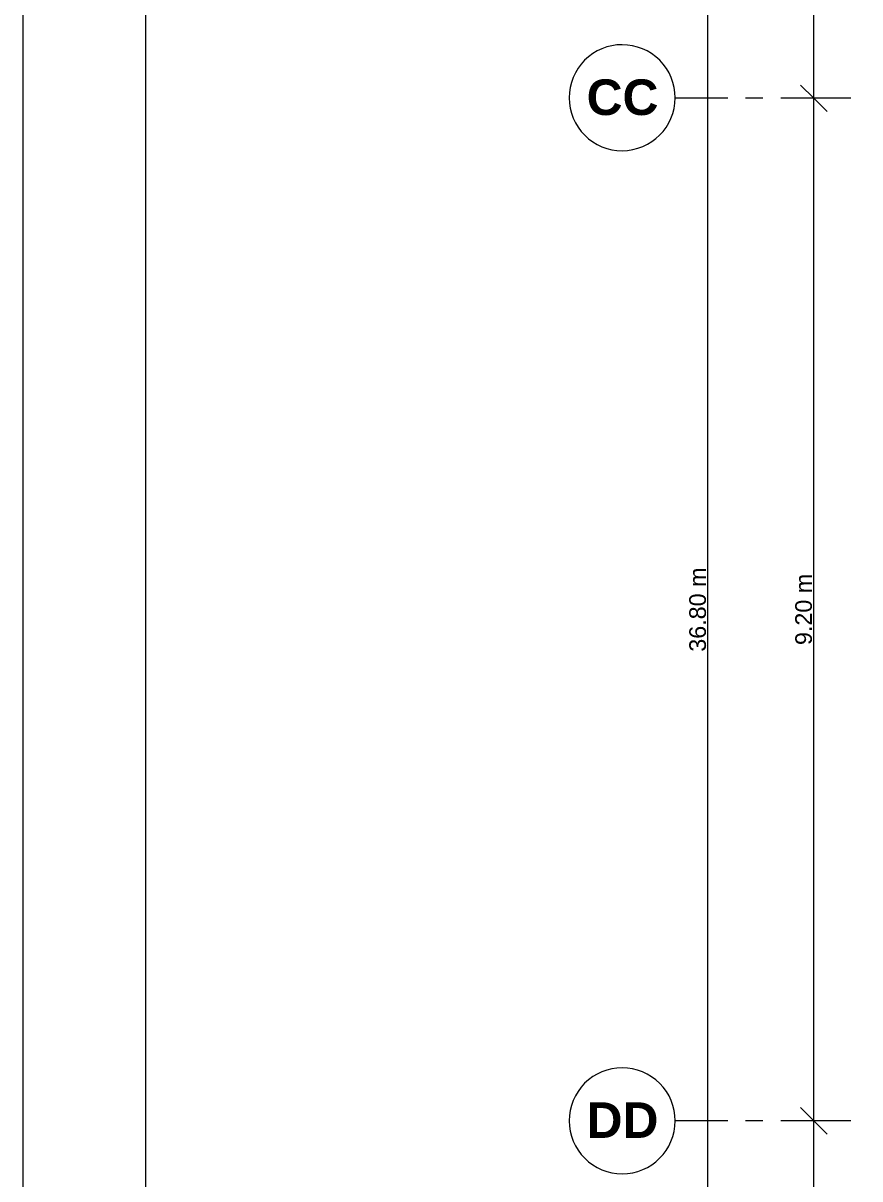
# Model space of a CAD drawing. Header units: metres. Extents: x -2 to 237, y -8 to 52.
# Drawn here: x -2.09 to 5.44, y 22.48 to 32.87 of the extents above; entities that cross this region are included whole.
import ezdxf

# ---------------------------------------------------------------- set-up
doc = ezdxf.new("R2010")
doc.units = ezdxf.units.M
for name, color, linetype, lineweight in [('HVAC - Ductos', 5, 'Continuous', 0), ('PDF_Text', 7, 'Continuous', 0), ('pie de plano', 7, 'Continuous', 0)]:
    doc.layers.add(name, color=color, linetype=linetype, lineweight=lineweight)
doc.layers.add('PDF_Geometry', color=7, linetype='Continuous', lineweight=0, true_color=0xaaaaaa)
doc.styles.add('PDF Helvetica', font='')
doc.styles.add('PDF Helvetica Bold', font='')
doc.styles.get('PDF Helvetica').set_extended_font_data('Helvetica')
doc.styles.get('PDF Helvetica Bold').set_extended_font_data('Helvetica', bold=True)

msp = doc.modelspace()

# ---------------------------------------------------------------- linework, layer by layer
at = {"layer": 'HVAC - Ductos', "color": 252, "lineweight": 0, "true_color": 0x939598}
for points in [[(4.068, 8.964), (4.068, 46.226)], [(5.021, 8.964), (5.021, 13.802), (5.021, 22.997), (5.021, 32.193), (5.021, 41.388), (5.021, 46.226)], [(4.902, 32.312), (5.021, 32.193), (5.14, 32.074)], [(5.259, 32.193), (5.021, 32.193), (4.783, 32.193)], [(4.902, 23.117), (5.021, 22.997), (5.14, 22.878)], [(5.259, 22.997), (5.021, 22.997), (4.783, 22.997)]]:
    msp.add_lwpolyline(points, dxfattribs=at)
at = {"layer": 'PDF_Geometry', "lineweight": 0}
for points in [[(3.298, 32.674, 0.418272), (2.822, 32.197, 0.414666), (3.298, 31.721, 0.411075), (3.775, 32.197, 0.41469)], [(3.298, 23.474, 0.41827), (2.822, 22.997, 0.41469), (3.298, 22.521, 0.4111), (3.775, 22.997, 0.414688)]]:
    msp.add_lwpolyline(points, format="xyb", close=True, dxfattribs=at)
at = {"layer": 'PDF_Geometry', "color": 252, "lineweight": 0, "true_color": 0x939598}
for points in [[(4.247, 32.193), (3.77, 32.193)], [(4.563, 32.193), (4.407, 32.193)], [(5.355, 32.193), (4.723, 32.193)], [(4.247, 22.997), (3.77, 22.997)], [(4.563, 22.997), (4.407, 22.997)], [(5.355, 22.997), (4.723, 22.997)]]:
    msp.add_lwpolyline(points, dxfattribs=at)
at = {"layer": 'pie de plano', "color": 7, "lineweight": 9}
msp.add_lwpolyline([(87.88, 52.136), (87.88, -7.842), (-2.09, -7.842), (-2.09, 52.136)], close=True, dxfattribs=at)
msp.add_lwpolyline([(87.403, 51.326), (-0.99, 51.326), (-0.99, -7.177), (87.403, -7.177)], dxfattribs=at)

# ---------------------------------------------------------------- texts
at = {"layer": 'PDF_Text', "color": 253, "lineweight": 0, "true_color": 0xaaaaaa, "char_height": 0.3201, "attachment_point": 4, "style": 'PDF Helvetica Bold'}
for s, insert in [('CC', (2.978, 32.2)), ('DD', (2.978, 23.004))]:
    msp.add_mtext(s, dxfattribs=dict(at, insert=insert))
at = {"layer": 'PDF_Text', "color": 252, "lineweight": 0, "true_color": 0x939598, "char_height": 0.15, "attachment_point": 4, "rotation": 90, "style": 'PDF Helvetica'}
for s, insert in [('36.80 m', (3.977, 27.216)), ('9.20 m', (4.93, 27.276))]:
    msp.add_mtext(s, dxfattribs=dict(at, insert=insert))

doc.saveas('drawing.dxf')
